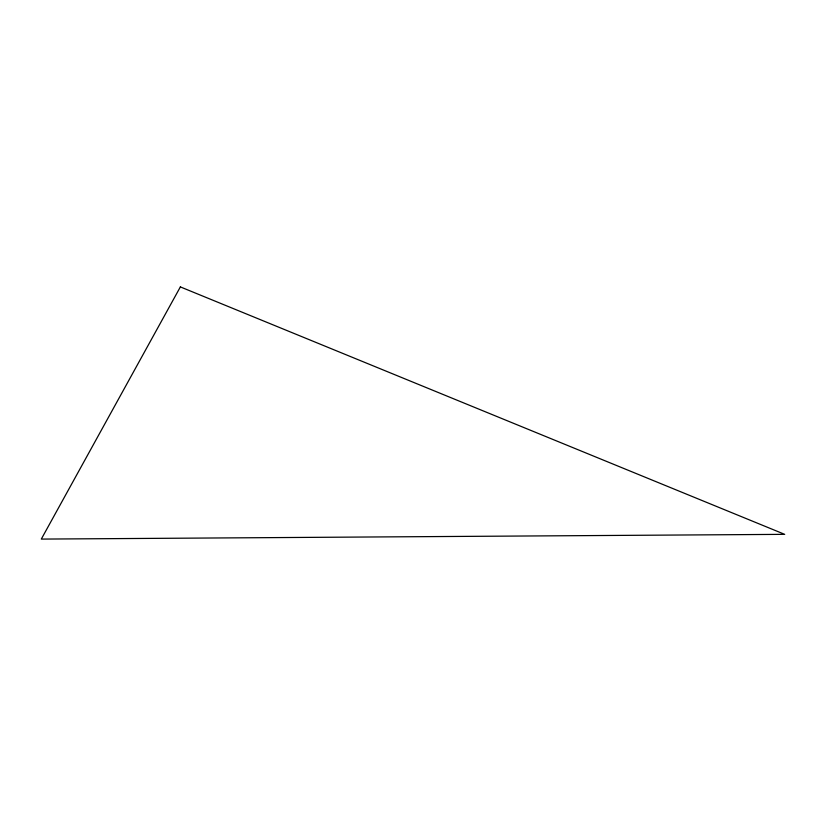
<?xml version="1.0" encoding="UTF-8"?>
<svg xmlns="http://www.w3.org/2000/svg" width="826" height="826" viewBox="0 0 826 826"><rect width="100%" height="100%" fill="white"/><g stroke="black" fill="none" stroke-linecap="round" stroke-linejoin="round"><path stroke-width="1.24" d="M180.367 286.911L41.3 539.089L784.7 534.35L180.367 286.911"/></g></svg>
